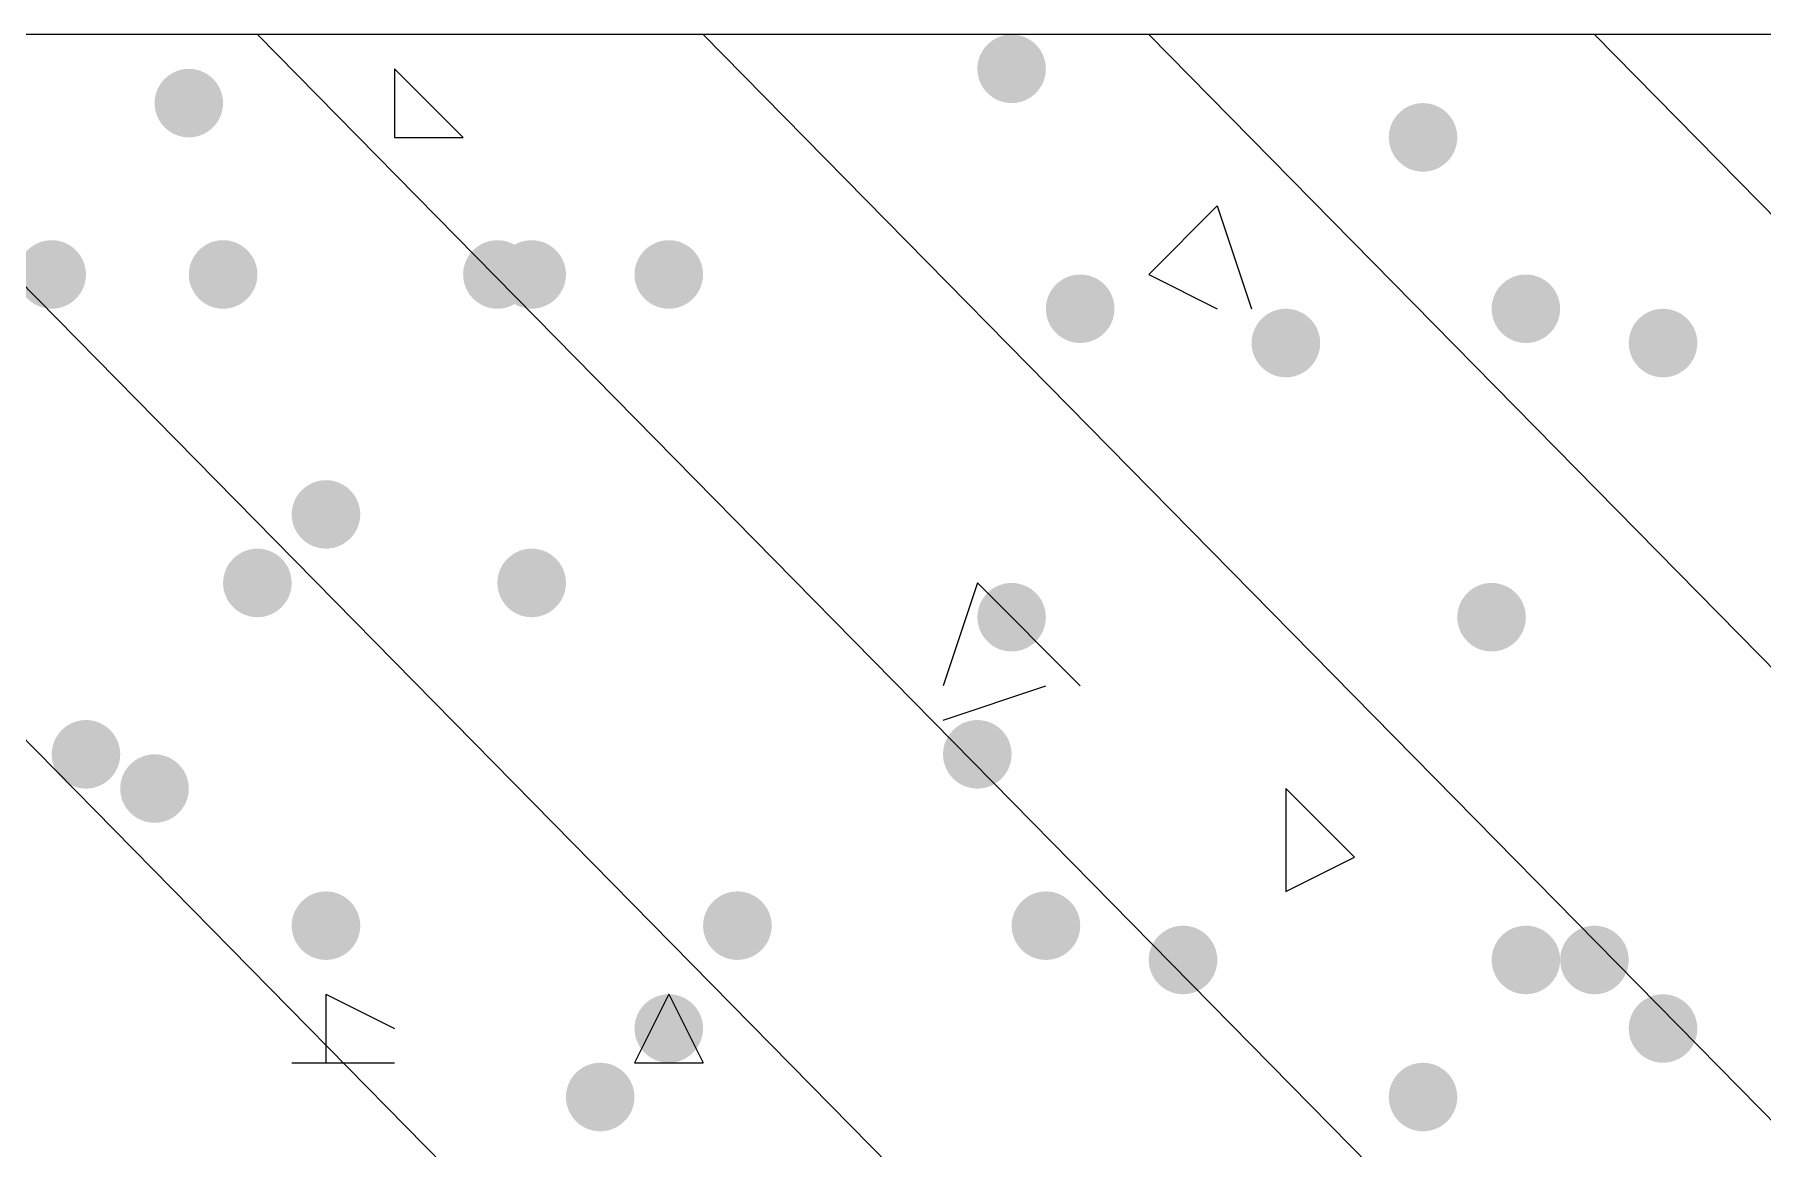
# Model space of a CAD drawing. Header units: inches. Extents: x 11 to 286, y 6 to 196.
# Drawn here: x 86.311 to 88.444, y 158.616 to 159.992 of the extents above; entities that cross this region are included whole.
import ezdxf

# ---------------------------------------------------------------- set-up
doc = ezdxf.new("R2010")
doc.units = ezdxf.units.IN
doc.header["$MEASUREMENT"] = 0
doc.layers.add('PDF_几何图形', color=7, linetype='Continuous')
doc.layers.add('PDF_实体填充', color=7, linetype='Continuous', true_color=0xffffff)

msp = doc.modelspace()

# ---------------------------------------------------------------- hatches: boundary and pattern name
at = {"layer": 'PDF_实体填充', "transparency": 33554559}
h = msp.add_hatch(color=7, dxfattribs=at)
edge = h.paths.add_edge_path(flags=0)
edge.add_spline(control_points=[(87.5594, 159.9494), (87.5594, 159.9262), (87.5404, 159.9071), (87.5171, 159.9071)], knot_values=[0, 0, 0, 0, 1, 1, 1, 1], degree=3, periodic=0)
edge.add_spline(control_points=[(87.5171, 159.9071), (87.4938, 159.9071), (87.4748, 159.9262), (87.4748, 159.9494)], knot_values=[0, 0, 0, 0, 1, 1, 1, 1], degree=3, periodic=0)
edge.add_line((87.4748, 159.9494), (87.4748, 159.9494))
edge.add_spline(control_points=[(87.4748, 159.9494), (87.4748, 159.9727), (87.4938, 159.9918), (87.5171, 159.9918)], knot_values=[0, 0, 0, 0, 1, 1, 1, 1], degree=3, periodic=0)
edge.add_spline(control_points=[(87.5171, 159.9918), (87.5404, 159.9918), (87.5594, 159.9727), (87.5594, 159.9494)], knot_values=[0, 0, 0, 0, 1, 1, 1, 1], degree=3, periodic=0)
edge.add_line((87.5594, 159.9494), (87.5594, 159.9494))
edge.add_line((87.5594, 159.9494), (87.5594, 159.9494))
h = msp.add_hatch(color=7, dxfattribs=at)
edge = h.paths.add_edge_path(flags=0)
edge.add_spline(control_points=[(86.5434, 159.9071), (86.5434, 159.8838), (86.5244, 159.8648), (86.5011, 159.8648)], knot_values=[0, 0, 0, 0, 1, 1, 1, 1], degree=3, periodic=0)
edge.add_spline(control_points=[(86.5011, 159.8648), (86.4778, 159.8648), (86.4588, 159.8838), (86.4588, 159.9071)], knot_values=[0, 0, 0, 0, 1, 1, 1, 1], degree=3, periodic=0)
edge.add_line((86.4588, 159.9071), (86.4588, 159.9071))
edge.add_spline(control_points=[(86.4588, 159.9071), (86.4588, 159.9304), (86.4778, 159.9494), (86.5011, 159.9494)], knot_values=[0, 0, 0, 0, 1, 1, 1, 1], degree=3, periodic=0)
edge.add_spline(control_points=[(86.5011, 159.9494), (86.5244, 159.9494), (86.5434, 159.9304), (86.5434, 159.9071)], knot_values=[0, 0, 0, 0, 1, 1, 1, 1], degree=3, periodic=0)
edge.add_line((86.5434, 159.9071), (86.5434, 159.9071))
edge.add_line((86.5434, 159.9071), (86.5434, 159.9071))
h = msp.add_hatch(color=7, dxfattribs=at)
edge = h.paths.add_edge_path(flags=0)
edge.add_spline(control_points=[(88.0674, 159.8648), (88.0674, 159.8415), (88.0484, 159.8224), (88.0251, 159.8224)], knot_values=[0, 0, 0, 0, 1, 1, 1, 1], degree=3, periodic=0)
edge.add_spline(control_points=[(88.0251, 159.8224), (88.0018, 159.8224), (87.9828, 159.8415), (87.9828, 159.8648)], knot_values=[0, 0, 0, 0, 1, 1, 1, 1], degree=3, periodic=0)
edge.add_line((87.9828, 159.8648), (87.9828, 159.8648))
edge.add_spline(control_points=[(87.9828, 159.8648), (87.9828, 159.8881), (88.0018, 159.9071), (88.0251, 159.9071)], knot_values=[0, 0, 0, 0, 1, 1, 1, 1], degree=3, periodic=0)
edge.add_spline(control_points=[(88.0251, 159.9071), (88.0484, 159.9071), (88.0674, 159.8881), (88.0674, 159.8648)], knot_values=[0, 0, 0, 0, 1, 1, 1, 1], degree=3, periodic=0)
edge.add_line((88.0674, 159.8648), (88.0674, 159.8648))
edge.add_line((88.0674, 159.8648), (88.0674, 159.8648))
h = msp.add_hatch(color=7, dxfattribs=at)
edge = h.paths.add_edge_path(flags=0)
edge.add_spline(control_points=[(86.3741, 159.6954), (86.3741, 159.6722), (86.3551, 159.6531), (86.3318, 159.6531)], knot_values=[0, 0, 0, 0, 1, 1, 1, 1], degree=3, periodic=0)
edge.add_spline(control_points=[(86.3318, 159.6531), (86.3085, 159.6531), (86.2894, 159.6722), (86.2894, 159.6954)], knot_values=[0, 0, 0, 0, 1, 1, 1, 1], degree=3, periodic=0)
edge.add_line((86.2894, 159.6954), (86.2894, 159.6954))
edge.add_spline(control_points=[(86.2894, 159.6954), (86.2894, 159.7187), (86.3085, 159.7378), (86.3318, 159.7378)], knot_values=[0, 0, 0, 0, 1, 1, 1, 1], degree=3, periodic=0)
edge.add_spline(control_points=[(86.3318, 159.7378), (86.3551, 159.7378), (86.3741, 159.7187), (86.3741, 159.6954)], knot_values=[0, 0, 0, 0, 1, 1, 1, 1], degree=3, periodic=0)
edge.add_line((86.3741, 159.6954), (86.3741, 159.6954))
edge.add_line((86.3741, 159.6954), (86.3741, 159.6954))
h = msp.add_hatch(color=7, dxfattribs=at)
edge = h.paths.add_edge_path(flags=0)
edge.add_spline(control_points=[(86.5858, 159.6954), (86.5858, 159.6722), (86.5667, 159.6531), (86.5434, 159.6531)], knot_values=[0, 0, 0, 0, 1, 1, 1, 1], degree=3, periodic=0)
edge.add_spline(control_points=[(86.5434, 159.6531), (86.5202, 159.6531), (86.5011, 159.6722), (86.5011, 159.6954)], knot_values=[0, 0, 0, 0, 1, 1, 1, 1], degree=3, periodic=0)
edge.add_line((86.5011, 159.6954), (86.5011, 159.6954))
edge.add_spline(control_points=[(86.5011, 159.6954), (86.5011, 159.7187), (86.5202, 159.7378), (86.5434, 159.7378)], knot_values=[0, 0, 0, 0, 1, 1, 1, 1], degree=3, periodic=0)
edge.add_spline(control_points=[(86.5434, 159.7378), (86.5667, 159.7378), (86.5858, 159.7187), (86.5858, 159.6954)], knot_values=[0, 0, 0, 0, 1, 1, 1, 1], degree=3, periodic=0)
edge.add_line((86.5858, 159.6954), (86.5858, 159.6954))
edge.add_line((86.5858, 159.6954), (86.5858, 159.6954))
h = msp.add_hatch(color=7, dxfattribs=at)
edge = h.paths.add_edge_path(flags=0)
edge.add_spline(control_points=[(86.9244, 159.6954), (86.9244, 159.6722), (86.9054, 159.6531), (86.8821, 159.6531)], knot_values=[0, 0, 0, 0, 1, 1, 1, 1], degree=3, periodic=0)
edge.add_spline(control_points=[(86.8821, 159.6531), (86.8588, 159.6531), (86.8398, 159.6722), (86.8398, 159.6954)], knot_values=[0, 0, 0, 0, 1, 1, 1, 1], degree=3, periodic=0)
edge.add_line((86.8398, 159.6954), (86.8398, 159.6954))
edge.add_spline(control_points=[(86.8398, 159.6954), (86.8398, 159.7187), (86.8588, 159.7378), (86.8821, 159.7378)], knot_values=[0, 0, 0, 0, 1, 1, 1, 1], degree=3, periodic=0)
edge.add_spline(control_points=[(86.8821, 159.7378), (86.9054, 159.7378), (86.9244, 159.7187), (86.9244, 159.6954)], knot_values=[0, 0, 0, 0, 1, 1, 1, 1], degree=3, periodic=0)
edge.add_line((86.9244, 159.6954), (86.9244, 159.6954))
edge.add_line((86.9244, 159.6954), (86.9244, 159.6954))
h = msp.add_hatch(color=7, dxfattribs=at)
edge = h.paths.add_edge_path(flags=0)
edge.add_spline(control_points=[(86.9668, 159.6954), (86.9668, 159.6722), (86.9477, 159.6531), (86.9244, 159.6531)], knot_values=[0, 0, 0, 0, 1, 1, 1, 1], degree=3, periodic=0)
edge.add_spline(control_points=[(86.9244, 159.6531), (86.9012, 159.6531), (86.8821, 159.6722), (86.8821, 159.6954)], knot_values=[0, 0, 0, 0, 1, 1, 1, 1], degree=3, periodic=0)
edge.add_line((86.8821, 159.6954), (86.8821, 159.6954))
edge.add_spline(control_points=[(86.8821, 159.6954), (86.8821, 159.7187), (86.9012, 159.7378), (86.9244, 159.7378)], knot_values=[0, 0, 0, 0, 1, 1, 1, 1], degree=3, periodic=0)
edge.add_spline(control_points=[(86.9244, 159.7378), (86.9477, 159.7378), (86.9668, 159.7187), (86.9668, 159.6954)], knot_values=[0, 0, 0, 0, 1, 1, 1, 1], degree=3, periodic=0)
edge.add_line((86.9668, 159.6954), (86.9668, 159.6954))
edge.add_line((86.9668, 159.6954), (86.9668, 159.6954))
h = msp.add_hatch(color=7, dxfattribs=at)
edge = h.paths.add_edge_path(flags=0)
edge.add_spline(control_points=[(87.1361, 159.6954), (87.1361, 159.6722), (87.1171, 159.6531), (87.0938, 159.6531)], knot_values=[0, 0, 0, 0, 1, 1, 1, 1], degree=3, periodic=0)
edge.add_spline(control_points=[(87.0938, 159.6531), (87.0705, 159.6531), (87.0514, 159.6722), (87.0514, 159.6954)], knot_values=[0, 0, 0, 0, 1, 1, 1, 1], degree=3, periodic=0)
edge.add_line((87.0514, 159.6954), (87.0514, 159.6954))
edge.add_spline(control_points=[(87.0514, 159.6954), (87.0514, 159.7187), (87.0705, 159.7378), (87.0938, 159.7378)], knot_values=[0, 0, 0, 0, 1, 1, 1, 1], degree=3, periodic=0)
edge.add_spline(control_points=[(87.0938, 159.7378), (87.1171, 159.7378), (87.1361, 159.7187), (87.1361, 159.6954)], knot_values=[0, 0, 0, 0, 1, 1, 1, 1], degree=3, periodic=0)
edge.add_line((87.1361, 159.6954), (87.1361, 159.6954))
edge.add_line((87.1361, 159.6954), (87.1361, 159.6954))
h = msp.add_hatch(color=7, dxfattribs=at)
edge = h.paths.add_edge_path(flags=0)
edge.add_spline(control_points=[(87.6441, 159.6531), (87.6441, 159.6298), (87.6251, 159.6108), (87.6018, 159.6108)], knot_values=[0, 0, 0, 0, 1, 1, 1, 1], degree=3, periodic=0)
edge.add_spline(control_points=[(87.6018, 159.6108), (87.5785, 159.6108), (87.5594, 159.6298), (87.5594, 159.6531)], knot_values=[0, 0, 0, 0, 1, 1, 1, 1], degree=3, periodic=0)
edge.add_line((87.5594, 159.6531), (87.5594, 159.6531))
edge.add_spline(control_points=[(87.5594, 159.6531), (87.5594, 159.6764), (87.5785, 159.6954), (87.6018, 159.6954)], knot_values=[0, 0, 0, 0, 1, 1, 1, 1], degree=3, periodic=0)
edge.add_spline(control_points=[(87.6018, 159.6954), (87.6251, 159.6954), (87.6441, 159.6764), (87.6441, 159.6531)], knot_values=[0, 0, 0, 0, 1, 1, 1, 1], degree=3, periodic=0)
edge.add_line((87.6441, 159.6531), (87.6441, 159.6531))
edge.add_line((87.6441, 159.6531), (87.6441, 159.6531))
h = msp.add_hatch(color=7, dxfattribs=at)
edge = h.paths.add_edge_path(flags=0)
edge.add_spline(control_points=[(88.1944, 159.6531), (88.1944, 159.6298), (88.1754, 159.6108), (88.1521, 159.6108)], knot_values=[0, 0, 0, 0, 1, 1, 1, 1], degree=3, periodic=0)
edge.add_spline(control_points=[(88.1521, 159.6108), (88.1288, 159.6108), (88.1098, 159.6298), (88.1098, 159.6531)], knot_values=[0, 0, 0, 0, 1, 1, 1, 1], degree=3, periodic=0)
edge.add_line((88.1098, 159.6531), (88.1098, 159.6531))
edge.add_spline(control_points=[(88.1098, 159.6531), (88.1098, 159.6764), (88.1288, 159.6954), (88.1521, 159.6954)], knot_values=[0, 0, 0, 0, 1, 1, 1, 1], degree=3, periodic=0)
edge.add_spline(control_points=[(88.1521, 159.6954), (88.1754, 159.6954), (88.1944, 159.6764), (88.1944, 159.6531)], knot_values=[0, 0, 0, 0, 1, 1, 1, 1], degree=3, periodic=0)
edge.add_line((88.1944, 159.6531), (88.1944, 159.6531))
edge.add_line((88.1944, 159.6531), (88.1944, 159.6531))
h = msp.add_hatch(color=7, dxfattribs=at)
edge = h.paths.add_edge_path(flags=0)
edge.add_spline(control_points=[(87.8981, 159.6108), (87.8981, 159.5875), (87.8791, 159.5684), (87.8558, 159.5684)], knot_values=[0, 0, 0, 0, 1, 1, 1, 1], degree=3, periodic=0)
edge.add_spline(control_points=[(87.8558, 159.5684), (87.8325, 159.5684), (87.8134, 159.5875), (87.8134, 159.6108)], knot_values=[0, 0, 0, 0, 1, 1, 1, 1], degree=3, periodic=0)
edge.add_line((87.8134, 159.6108), (87.8134, 159.6108))
edge.add_spline(control_points=[(87.8134, 159.6108), (87.8134, 159.6341), (87.8325, 159.6531), (87.8558, 159.6531)], knot_values=[0, 0, 0, 0, 1, 1, 1, 1], degree=3, periodic=0)
edge.add_spline(control_points=[(87.8558, 159.6531), (87.8791, 159.6531), (87.8981, 159.6341), (87.8981, 159.6108)], knot_values=[0, 0, 0, 0, 1, 1, 1, 1], degree=3, periodic=0)
edge.add_line((87.8981, 159.6108), (87.8981, 159.6108))
edge.add_line((87.8981, 159.6108), (87.8981, 159.6108))
h = msp.add_hatch(color=7, dxfattribs=at)
edge = h.paths.add_edge_path(flags=0)
edge.add_spline(control_points=[(88.3638, 159.6108), (88.3638, 159.5875), (88.3447, 159.5684), (88.3214, 159.5684)], knot_values=[0, 0, 0, 0, 1, 1, 1, 1], degree=3, periodic=0)
edge.add_spline(control_points=[(88.3214, 159.5684), (88.2982, 159.5684), (88.2791, 159.5875), (88.2791, 159.6108)], knot_values=[0, 0, 0, 0, 1, 1, 1, 1], degree=3, periodic=0)
edge.add_line((88.2791, 159.6108), (88.2791, 159.6108))
edge.add_spline(control_points=[(88.2791, 159.6108), (88.2791, 159.6341), (88.2982, 159.6531), (88.3214, 159.6531)], knot_values=[0, 0, 0, 0, 1, 1, 1, 1], degree=3, periodic=0)
edge.add_spline(control_points=[(88.3214, 159.6531), (88.3447, 159.6531), (88.3638, 159.6341), (88.3638, 159.6108)], knot_values=[0, 0, 0, 0, 1, 1, 1, 1], degree=3, periodic=0)
edge.add_line((88.3638, 159.6108), (88.3638, 159.6108))
edge.add_line((88.3638, 159.6108), (88.3638, 159.6108))
h = msp.add_hatch(color=7, dxfattribs=at)
edge = h.paths.add_edge_path(flags=0)
edge.add_spline(control_points=[(86.7128, 159.3991), (86.7128, 159.3758), (86.6937, 159.3568), (86.6704, 159.3568)], knot_values=[0, 0, 0, 0, 1, 1, 1, 1], degree=3, periodic=0)
edge.add_spline(control_points=[(86.6704, 159.3568), (86.6472, 159.3568), (86.6281, 159.3758), (86.6281, 159.3991)], knot_values=[0, 0, 0, 0, 1, 1, 1, 1], degree=3, periodic=0)
edge.add_line((86.6281, 159.3991), (86.6281, 159.3991))
edge.add_spline(control_points=[(86.6281, 159.3991), (86.6281, 159.4224), (86.6472, 159.4414), (86.6704, 159.4414)], knot_values=[0, 0, 0, 0, 1, 1, 1, 1], degree=3, periodic=0)
edge.add_spline(control_points=[(86.6704, 159.4414), (86.6937, 159.4414), (86.7128, 159.4224), (86.7128, 159.3991)], knot_values=[0, 0, 0, 0, 1, 1, 1, 1], degree=3, periodic=0)
edge.add_line((86.7128, 159.3991), (86.7128, 159.3991))
edge.add_line((86.7128, 159.3991), (86.7128, 159.3991))
h = msp.add_hatch(color=7, dxfattribs=at)
edge = h.paths.add_edge_path(flags=0)
edge.add_spline(control_points=[(86.6281, 159.3144), (86.6281, 159.2912), (86.6091, 159.2721), (86.5858, 159.2721)], knot_values=[0, 0, 0, 0, 1, 1, 1, 1], degree=3, periodic=0)
edge.add_spline(control_points=[(86.5858, 159.2721), (86.5625, 159.2721), (86.5434, 159.2912), (86.5434, 159.3144)], knot_values=[0, 0, 0, 0, 1, 1, 1, 1], degree=3, periodic=0)
edge.add_line((86.5434, 159.3144), (86.5434, 159.3144))
edge.add_spline(control_points=[(86.5434, 159.3144), (86.5434, 159.3377), (86.5625, 159.3568), (86.5858, 159.3568)], knot_values=[0, 0, 0, 0, 1, 1, 1, 1], degree=3, periodic=0)
edge.add_spline(control_points=[(86.5858, 159.3568), (86.6091, 159.3568), (86.6281, 159.3377), (86.6281, 159.3144)], knot_values=[0, 0, 0, 0, 1, 1, 1, 1], degree=3, periodic=0)
edge.add_line((86.6281, 159.3144), (86.6281, 159.3144))
edge.add_line((86.6281, 159.3144), (86.6281, 159.3144))
h = msp.add_hatch(color=7, dxfattribs=at)
edge = h.paths.add_edge_path(flags=0)
edge.add_spline(control_points=[(86.9668, 159.3144), (86.9668, 159.2912), (86.9477, 159.2721), (86.9244, 159.2721)], knot_values=[0, 0, 0, 0, 1, 1, 1, 1], degree=3, periodic=0)
edge.add_spline(control_points=[(86.9244, 159.2721), (86.9012, 159.2721), (86.8821, 159.2912), (86.8821, 159.3144)], knot_values=[0, 0, 0, 0, 1, 1, 1, 1], degree=3, periodic=0)
edge.add_line((86.8821, 159.3144), (86.8821, 159.3144))
edge.add_spline(control_points=[(86.8821, 159.3144), (86.8821, 159.3377), (86.9012, 159.3568), (86.9244, 159.3568)], knot_values=[0, 0, 0, 0, 1, 1, 1, 1], degree=3, periodic=0)
edge.add_spline(control_points=[(86.9244, 159.3568), (86.9477, 159.3568), (86.9668, 159.3377), (86.9668, 159.3144)], knot_values=[0, 0, 0, 0, 1, 1, 1, 1], degree=3, periodic=0)
edge.add_line((86.9668, 159.3144), (86.9668, 159.3144))
edge.add_line((86.9668, 159.3144), (86.9668, 159.3144))
h = msp.add_hatch(color=7, dxfattribs=at)
edge = h.paths.add_edge_path(flags=0)
edge.add_spline(control_points=[(87.5594, 159.2721), (87.5594, 159.2488), (87.5404, 159.2298), (87.5171, 159.2298)], knot_values=[0, 0, 0, 0, 1, 1, 1, 1], degree=3, periodic=0)
edge.add_spline(control_points=[(87.5171, 159.2298), (87.4938, 159.2298), (87.4748, 159.2488), (87.4748, 159.2721)], knot_values=[0, 0, 0, 0, 1, 1, 1, 1], degree=3, periodic=0)
edge.add_line((87.4748, 159.2721), (87.4748, 159.2721))
edge.add_spline(control_points=[(87.4748, 159.2721), (87.4748, 159.2954), (87.4938, 159.3144), (87.5171, 159.3144)], knot_values=[0, 0, 0, 0, 1, 1, 1, 1], degree=3, periodic=0)
edge.add_spline(control_points=[(87.5171, 159.3144), (87.5404, 159.3144), (87.5594, 159.2954), (87.5594, 159.2721)], knot_values=[0, 0, 0, 0, 1, 1, 1, 1], degree=3, periodic=0)
edge.add_line((87.5594, 159.2721), (87.5594, 159.2721))
edge.add_line((87.5594, 159.2721), (87.5594, 159.2721))
h = msp.add_hatch(color=7, dxfattribs=at)
edge = h.paths.add_edge_path(flags=0)
edge.add_spline(control_points=[(88.1521, 159.2721), (88.1521, 159.2488), (88.1331, 159.2298), (88.1098, 159.2298)], knot_values=[0, 0, 0, 0, 1, 1, 1, 1], degree=3, periodic=0)
edge.add_spline(control_points=[(88.1098, 159.2298), (88.0865, 159.2298), (88.0674, 159.2488), (88.0674, 159.2721)], knot_values=[0, 0, 0, 0, 1, 1, 1, 1], degree=3, periodic=0)
edge.add_line((88.0674, 159.2721), (88.0674, 159.2721))
edge.add_spline(control_points=[(88.0674, 159.2721), (88.0674, 159.2954), (88.0865, 159.3144), (88.1098, 159.3144)], knot_values=[0, 0, 0, 0, 1, 1, 1, 1], degree=3, periodic=0)
edge.add_spline(control_points=[(88.1098, 159.3144), (88.1331, 159.3144), (88.1521, 159.2954), (88.1521, 159.2721)], knot_values=[0, 0, 0, 0, 1, 1, 1, 1], degree=3, periodic=0)
edge.add_line((88.1521, 159.2721), (88.1521, 159.2721))
edge.add_line((88.1521, 159.2721), (88.1521, 159.2721))
h = msp.add_hatch(color=7, dxfattribs=at)
edge = h.paths.add_edge_path(flags=0)
edge.add_spline(control_points=[(86.4164, 159.1028), (86.4164, 159.0795), (86.3974, 159.0604), (86.3741, 159.0604)], knot_values=[0, 0, 0, 0, 1, 1, 1, 1], degree=3, periodic=0)
edge.add_spline(control_points=[(86.3741, 159.0604), (86.3508, 159.0604), (86.3318, 159.0795), (86.3318, 159.1028)], knot_values=[0, 0, 0, 0, 1, 1, 1, 1], degree=3, periodic=0)
edge.add_line((86.3318, 159.1028), (86.3318, 159.1028))
edge.add_spline(control_points=[(86.3318, 159.1028), (86.3318, 159.1261), (86.3508, 159.1451), (86.3741, 159.1451)], knot_values=[0, 0, 0, 0, 1, 1, 1, 1], degree=3, periodic=0)
edge.add_spline(control_points=[(86.3741, 159.1451), (86.3974, 159.1451), (86.4164, 159.1261), (86.4164, 159.1028)], knot_values=[0, 0, 0, 0, 1, 1, 1, 1], degree=3, periodic=0)
edge.add_line((86.4164, 159.1028), (86.4164, 159.1028))
edge.add_line((86.4164, 159.1028), (86.4164, 159.1028))
h = msp.add_hatch(color=7, dxfattribs=at)
edge = h.paths.add_edge_path(flags=0)
edge.add_spline(control_points=[(87.5171, 159.1028), (87.5171, 159.0795), (87.4981, 159.0604), (87.4748, 159.0604)], knot_values=[0, 0, 0, 0, 1, 1, 1, 1], degree=3, periodic=0)
edge.add_spline(control_points=[(87.4748, 159.0604), (87.4515, 159.0604), (87.4324, 159.0795), (87.4324, 159.1028)], knot_values=[0, 0, 0, 0, 1, 1, 1, 1], degree=3, periodic=0)
edge.add_line((87.4324, 159.1028), (87.4324, 159.1028))
edge.add_spline(control_points=[(87.4324, 159.1028), (87.4324, 159.1261), (87.4515, 159.1451), (87.4748, 159.1451)], knot_values=[0, 0, 0, 0, 1, 1, 1, 1], degree=3, periodic=0)
edge.add_spline(control_points=[(87.4748, 159.1451), (87.4981, 159.1451), (87.5171, 159.1261), (87.5171, 159.1028)], knot_values=[0, 0, 0, 0, 1, 1, 1, 1], degree=3, periodic=0)
edge.add_line((87.5171, 159.1028), (87.5171, 159.1028))
edge.add_line((87.5171, 159.1028), (87.5171, 159.1028))
h = msp.add_hatch(color=7, dxfattribs=at)
edge = h.paths.add_edge_path(flags=0)
edge.add_spline(control_points=[(86.5011, 159.0604), (86.5011, 159.0372), (86.4821, 159.0181), (86.4588, 159.0181)], knot_values=[0, 0, 0, 0, 1, 1, 1, 1], degree=3, periodic=0)
edge.add_spline(control_points=[(86.4588, 159.0181), (86.4355, 159.0181), (86.4164, 159.0372), (86.4164, 159.0604)], knot_values=[0, 0, 0, 0, 1, 1, 1, 1], degree=3, periodic=0)
edge.add_line((86.4164, 159.0604), (86.4164, 159.0604))
edge.add_spline(control_points=[(86.4164, 159.0604), (86.4164, 159.0837), (86.4355, 159.1028), (86.4588, 159.1028)], knot_values=[0, 0, 0, 0, 1, 1, 1, 1], degree=3, periodic=0)
edge.add_spline(control_points=[(86.4588, 159.1028), (86.4821, 159.1028), (86.5011, 159.0837), (86.5011, 159.0604)], knot_values=[0, 0, 0, 0, 1, 1, 1, 1], degree=3, periodic=0)
edge.add_line((86.5011, 159.0604), (86.5011, 159.0604))
edge.add_line((86.5011, 159.0604), (86.5011, 159.0604))
h = msp.add_hatch(color=7, dxfattribs=at)
edge = h.paths.add_edge_path(flags=0)
edge.add_spline(control_points=[(86.7128, 158.8911), (86.7128, 158.8678), (86.6937, 158.8488), (86.6704, 158.8488)], knot_values=[0, 0, 0, 0, 1, 1, 1, 1], degree=3, periodic=0)
edge.add_spline(control_points=[(86.6704, 158.8488), (86.6472, 158.8488), (86.6281, 158.8678), (86.6281, 158.8911)], knot_values=[0, 0, 0, 0, 1, 1, 1, 1], degree=3, periodic=0)
edge.add_line((86.6281, 158.8911), (86.6281, 158.8911))
edge.add_spline(control_points=[(86.6281, 158.8911), (86.6281, 158.9144), (86.6472, 158.9334), (86.6704, 158.9334)], knot_values=[0, 0, 0, 0, 1, 1, 1, 1], degree=3, periodic=0)
edge.add_spline(control_points=[(86.6704, 158.9334), (86.6937, 158.9334), (86.7128, 158.9144), (86.7128, 158.8911)], knot_values=[0, 0, 0, 0, 1, 1, 1, 1], degree=3, periodic=0)
edge.add_line((86.7128, 158.8911), (86.7128, 158.8911))
edge.add_line((86.7128, 158.8911), (86.7128, 158.8911))
h = msp.add_hatch(color=7, dxfattribs=at)
edge = h.paths.add_edge_path(flags=0)
edge.add_spline(control_points=[(87.2208, 158.8911), (87.2208, 158.8678), (87.2017, 158.8488), (87.1784, 158.8488)], knot_values=[0, 0, 0, 0, 1, 1, 1, 1], degree=3, periodic=0)
edge.add_spline(control_points=[(87.1784, 158.8488), (87.1552, 158.8488), (87.1361, 158.8678), (87.1361, 158.8911)], knot_values=[0, 0, 0, 0, 1, 1, 1, 1], degree=3, periodic=0)
edge.add_line((87.1361, 158.8911), (87.1361, 158.8911))
edge.add_spline(control_points=[(87.1361, 158.8911), (87.1361, 158.9144), (87.1552, 158.9334), (87.1784, 158.9334)], knot_values=[0, 0, 0, 0, 1, 1, 1, 1], degree=3, periodic=0)
edge.add_spline(control_points=[(87.1784, 158.9334), (87.2017, 158.9334), (87.2208, 158.9144), (87.2208, 158.8911)], knot_values=[0, 0, 0, 0, 1, 1, 1, 1], degree=3, periodic=0)
edge.add_line((87.2208, 158.8911), (87.2208, 158.8911))
edge.add_line((87.2208, 158.8911), (87.2208, 158.8911))
h = msp.add_hatch(color=7, dxfattribs=at)
edge = h.paths.add_edge_path(flags=0)
edge.add_spline(control_points=[(87.6018, 158.8911), (87.6018, 158.8678), (87.5827, 158.8488), (87.5594, 158.8488)], knot_values=[0, 0, 0, 0, 1, 1, 1, 1], degree=3, periodic=0)
edge.add_spline(control_points=[(87.5594, 158.8488), (87.5362, 158.8488), (87.5171, 158.8678), (87.5171, 158.8911)], knot_values=[0, 0, 0, 0, 1, 1, 1, 1], degree=3, periodic=0)
edge.add_line((87.5171, 158.8911), (87.5171, 158.8911))
edge.add_spline(control_points=[(87.5171, 158.8911), (87.5171, 158.9144), (87.5362, 158.9334), (87.5594, 158.9334)], knot_values=[0, 0, 0, 0, 1, 1, 1, 1], degree=3, periodic=0)
edge.add_spline(control_points=[(87.5594, 158.9334), (87.5827, 158.9334), (87.6018, 158.9144), (87.6018, 158.8911)], knot_values=[0, 0, 0, 0, 1, 1, 1, 1], degree=3, periodic=0)
edge.add_line((87.6018, 158.8911), (87.6018, 158.8911))
edge.add_line((87.6018, 158.8911), (87.6018, 158.8911))
h = msp.add_hatch(color=7, dxfattribs=at)
edge = h.paths.add_edge_path(flags=0)
edge.add_spline(control_points=[(87.7711, 158.8488), (87.7711, 158.8255), (87.7521, 158.8064), (87.7288, 158.8064)], knot_values=[0, 0, 0, 0, 1, 1, 1, 1], degree=3, periodic=0)
edge.add_spline(control_points=[(87.7288, 158.8064), (87.7055, 158.8064), (87.6864, 158.8255), (87.6864, 158.8488)], knot_values=[0, 0, 0, 0, 1, 1, 1, 1], degree=3, periodic=0)
edge.add_line((87.6864, 158.8488), (87.6864, 158.8488))
edge.add_spline(control_points=[(87.6864, 158.8488), (87.6864, 158.8721), (87.7055, 158.8911), (87.7288, 158.8911)], knot_values=[0, 0, 0, 0, 1, 1, 1, 1], degree=3, periodic=0)
edge.add_spline(control_points=[(87.7288, 158.8911), (87.7521, 158.8911), (87.7711, 158.8721), (87.7711, 158.8488)], knot_values=[0, 0, 0, 0, 1, 1, 1, 1], degree=3, periodic=0)
edge.add_line((87.7711, 158.8488), (87.7711, 158.8488))
edge.add_line((87.7711, 158.8488), (87.7711, 158.8488))
h = msp.add_hatch(color=7, dxfattribs=at)
edge = h.paths.add_edge_path(flags=0)
edge.add_spline(control_points=[(88.1944, 158.8488), (88.1944, 158.8255), (88.1754, 158.8064), (88.1521, 158.8064)], knot_values=[0, 0, 0, 0, 1, 1, 1, 1], degree=3, periodic=0)
edge.add_spline(control_points=[(88.1521, 158.8064), (88.1288, 158.8064), (88.1098, 158.8255), (88.1098, 158.8488)], knot_values=[0, 0, 0, 0, 1, 1, 1, 1], degree=3, periodic=0)
edge.add_line((88.1098, 158.8488), (88.1098, 158.8488))
edge.add_spline(control_points=[(88.1098, 158.8488), (88.1098, 158.8721), (88.1288, 158.8911), (88.1521, 158.8911)], knot_values=[0, 0, 0, 0, 1, 1, 1, 1], degree=3, periodic=0)
edge.add_spline(control_points=[(88.1521, 158.8911), (88.1754, 158.8911), (88.1944, 158.8721), (88.1944, 158.8488)], knot_values=[0, 0, 0, 0, 1, 1, 1, 1], degree=3, periodic=0)
edge.add_line((88.1944, 158.8488), (88.1944, 158.8488))
edge.add_line((88.1944, 158.8488), (88.1944, 158.8488))
h = msp.add_hatch(color=7, dxfattribs=at)
edge = h.paths.add_edge_path(flags=0)
edge.add_spline(control_points=[(88.2791, 158.8488), (88.2791, 158.8255), (88.2601, 158.8064), (88.2368, 158.8064)], knot_values=[0, 0, 0, 0, 1, 1, 1, 1], degree=3, periodic=0)
edge.add_spline(control_points=[(88.2368, 158.8064), (88.2135, 158.8064), (88.1944, 158.8255), (88.1944, 158.8488)], knot_values=[0, 0, 0, 0, 1, 1, 1, 1], degree=3, periodic=0)
edge.add_line((88.1944, 158.8488), (88.1944, 158.8488))
edge.add_spline(control_points=[(88.1944, 158.8488), (88.1944, 158.8721), (88.2135, 158.8911), (88.2368, 158.8911)], knot_values=[0, 0, 0, 0, 1, 1, 1, 1], degree=3, periodic=0)
edge.add_spline(control_points=[(88.2368, 158.8911), (88.2601, 158.8911), (88.2791, 158.8721), (88.2791, 158.8488)], knot_values=[0, 0, 0, 0, 1, 1, 1, 1], degree=3, periodic=0)
edge.add_line((88.2791, 158.8488), (88.2791, 158.8488))
edge.add_line((88.2791, 158.8488), (88.2791, 158.8488))
h = msp.add_hatch(color=7, dxfattribs=at)
edge = h.paths.add_edge_path(flags=0)
edge.add_spline(control_points=[(87.1361, 158.7641), (87.1361, 158.7408), (87.1171, 158.7218), (87.0938, 158.7218)], knot_values=[0, 0, 0, 0, 1, 1, 1, 1], degree=3, periodic=0)
edge.add_spline(control_points=[(87.0938, 158.7218), (87.0705, 158.7218), (87.0514, 158.7408), (87.0514, 158.7641)], knot_values=[0, 0, 0, 0, 1, 1, 1, 1], degree=3, periodic=0)
edge.add_line((87.0514, 158.7641), (87.0514, 158.7641))
edge.add_spline(control_points=[(87.0514, 158.7641), (87.0514, 158.7874), (87.0705, 158.8064), (87.0938, 158.8064)], knot_values=[0, 0, 0, 0, 1, 1, 1, 1], degree=3, periodic=0)
edge.add_spline(control_points=[(87.0938, 158.8064), (87.1171, 158.8064), (87.1361, 158.7874), (87.1361, 158.7641)], knot_values=[0, 0, 0, 0, 1, 1, 1, 1], degree=3, periodic=0)
edge.add_line((87.1361, 158.7641), (87.1361, 158.7641))
edge.add_line((87.1361, 158.7641), (87.1361, 158.7641))
h = msp.add_hatch(color=7, dxfattribs=at)
edge = h.paths.add_edge_path(flags=0)
edge.add_spline(control_points=[(88.3638, 158.7641), (88.3638, 158.7408), (88.3447, 158.7218), (88.3214, 158.7218)], knot_values=[0, 0, 0, 0, 1, 1, 1, 1], degree=3, periodic=0)
edge.add_spline(control_points=[(88.3214, 158.7218), (88.2982, 158.7218), (88.2791, 158.7408), (88.2791, 158.7641)], knot_values=[0, 0, 0, 0, 1, 1, 1, 1], degree=3, periodic=0)
edge.add_line((88.2791, 158.7641), (88.2791, 158.7641))
edge.add_spline(control_points=[(88.2791, 158.7641), (88.2791, 158.7874), (88.2982, 158.8064), (88.3214, 158.8064)], knot_values=[0, 0, 0, 0, 1, 1, 1, 1], degree=3, periodic=0)
edge.add_spline(control_points=[(88.3214, 158.8064), (88.3447, 158.8064), (88.3638, 158.7874), (88.3638, 158.7641)], knot_values=[0, 0, 0, 0, 1, 1, 1, 1], degree=3, periodic=0)
edge.add_line((88.3638, 158.7641), (88.3638, 158.7641))
edge.add_line((88.3638, 158.7641), (88.3638, 158.7641))
h = msp.add_hatch(color=7, dxfattribs=at)
edge = h.paths.add_edge_path(flags=0)
edge.add_spline(control_points=[(87.0514, 158.6794), (87.0514, 158.6562), (87.0324, 158.6371), (87.0091, 158.6371)], knot_values=[0, 0, 0, 0, 1, 1, 1, 1], degree=3, periodic=0)
edge.add_spline(control_points=[(87.0091, 158.6371), (86.9858, 158.6371), (86.9668, 158.6562), (86.9668, 158.6794)], knot_values=[0, 0, 0, 0, 1, 1, 1, 1], degree=3, periodic=0)
edge.add_line((86.9668, 158.6794), (86.9668, 158.6794))
edge.add_spline(control_points=[(86.9668, 158.6794), (86.9668, 158.7027), (86.9858, 158.7218), (87.0091, 158.7218)], knot_values=[0, 0, 0, 0, 1, 1, 1, 1], degree=3, periodic=0)
edge.add_spline(control_points=[(87.0091, 158.7218), (87.0324, 158.7218), (87.0514, 158.7027), (87.0514, 158.6794)], knot_values=[0, 0, 0, 0, 1, 1, 1, 1], degree=3, periodic=0)
edge.add_line((87.0514, 158.6794), (87.0514, 158.6794))
edge.add_line((87.0514, 158.6794), (87.0514, 158.6794))
h = msp.add_hatch(color=7, dxfattribs=at)
edge = h.paths.add_edge_path(flags=0)
edge.add_spline(control_points=[(88.0674, 158.6794), (88.0674, 158.6562), (88.0484, 158.6371), (88.0251, 158.6371)], knot_values=[0, 0, 0, 0, 1, 1, 1, 1], degree=3, periodic=0)
edge.add_spline(control_points=[(88.0251, 158.6371), (88.0018, 158.6371), (87.9828, 158.6562), (87.9828, 158.6794)], knot_values=[0, 0, 0, 0, 1, 1, 1, 1], degree=3, periodic=0)
edge.add_line((87.9828, 158.6794), (87.9828, 158.6794))
edge.add_spline(control_points=[(87.9828, 158.6794), (87.9828, 158.7027), (88.0018, 158.7218), (88.0251, 158.7218)], knot_values=[0, 0, 0, 0, 1, 1, 1, 1], degree=3, periodic=0)
edge.add_spline(control_points=[(88.0251, 158.7218), (88.0484, 158.7218), (88.0674, 158.7027), (88.0674, 158.6794)], knot_values=[0, 0, 0, 0, 1, 1, 1, 1], degree=3, periodic=0)
edge.add_line((88.0674, 158.6794), (88.0674, 158.6794))
edge.add_line((88.0674, 158.6794), (88.0674, 158.6794))

# ---------------------------------------------------------------- linework, layer by layer
at = {"layer": 'PDF_几何图形'}
for p, q in [((117.4891, 159.9918), (66.0964, 159.9918)), ((85.4428, 159.9918), (87.9828, 157.4094)), ((85.9931, 159.9918), (88.5331, 157.4094)), ((86.5858, 159.9918), (89.1258, 157.4094)), ((87.1361, 159.9918), (89.6761, 157.4094)), ((87.6864, 159.9918), (90.2264, 157.4094)), ((88.2368, 159.9918), (90.7768, 157.4094)), ((86.7551, 159.9494), (86.8398, 159.8648)), ((86.7551, 159.9494), (86.7551, 159.8648)), ((86.7551, 159.8648), (86.8398, 159.8648)), ((87.7711, 159.7801), (87.6864, 159.6954)), ((87.7711, 159.7801), (87.8134, 159.6531)), ((87.6864, 159.6954), (87.7711, 159.6531)), ((87.4748, 159.3144), (87.4324, 159.1874)), ((87.4748, 159.3144), (87.6018, 159.1874)), ((87.4324, 159.1451), (87.5594, 159.1874)), ((87.8558, 159.0604), (87.9404, 158.9758)), ((87.8558, 159.0604), (87.8558, 158.9334)), ((87.8558, 158.9334), (87.9404, 158.9758)), ((86.6704, 158.8064), (86.7551, 158.7641)), ((86.6704, 158.8064), (86.6704, 158.7218)), ((87.0938, 158.8064), (87.0514, 158.7218)), ((87.0938, 158.8064), (87.1361, 158.7218)), ((86.6281, 158.7218), (86.7551, 158.7218)), ((87.0514, 158.7218), (87.1361, 158.7218))]:
    msp.add_line(p, q, dxfattribs=at)

doc.saveas('drawing.dxf')
